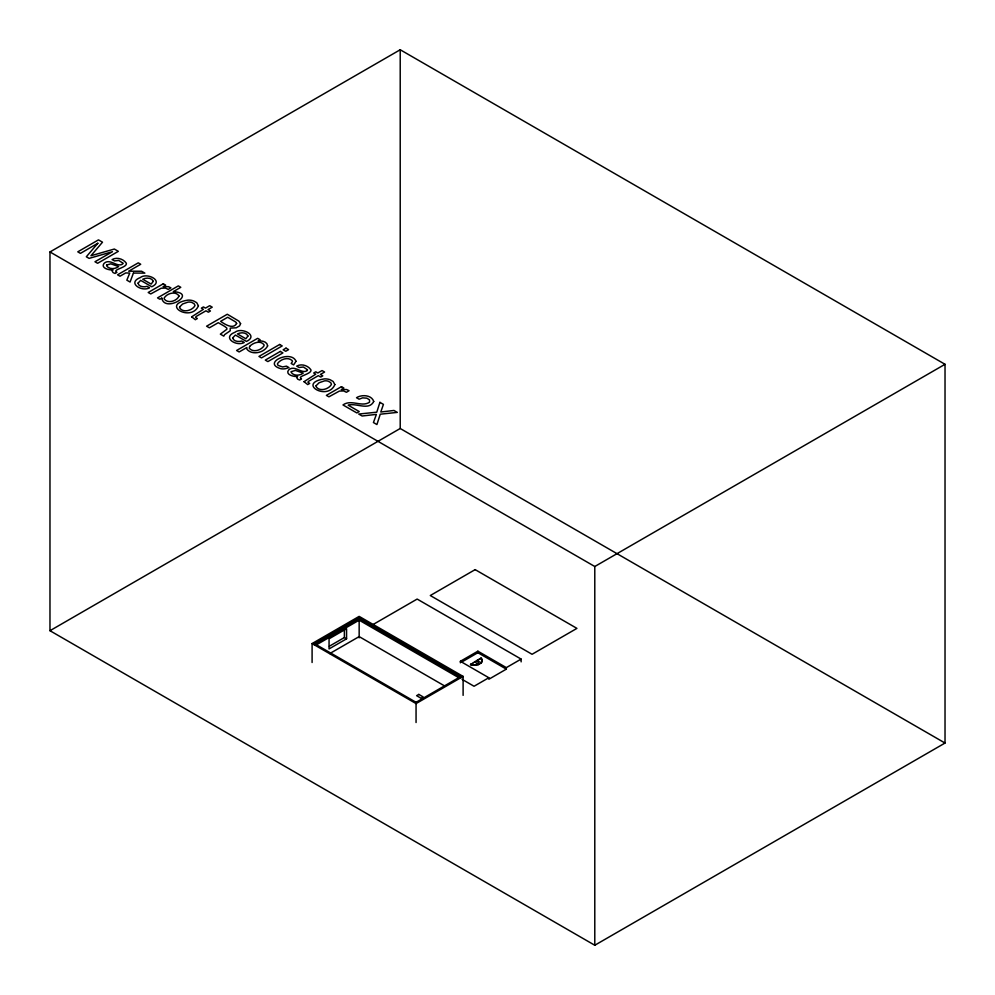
<?xml version="1.0" encoding="UTF-8"?>
<svg xmlns="http://www.w3.org/2000/svg" width="995" height="995" viewBox="0 0 995 995"><rect width="100%" height="100%" fill="white"/><g stroke="black" fill="none" stroke-linecap="round" stroke-linejoin="round"><path stroke-width="1.49" d="M480.883 663.242L481.132 662.546A7.736 4.465 0 0 0 481.132 658.081L476.978 660.979M49.974 251.959L400.214 49.75L945.026 364.294L945.026 743.041L594.786 945.25L49.974 630.706L49.974 251.959L594.786 566.503L945.026 364.294M49.974 630.706L400.214 428.497L945.026 743.041M312.094 662.508L312.094 643.554L359.158 616.378L463.11 676.401L463.11 695.356M459.59 676.899L359.158 618.902L314.283 644.81L314.283 643.554L359.158 617.646L460.921 676.401L460.921 677.67M316.472 644.81L359.158 620.171L458.732 677.67M329.37 646.215L344.382 637.546L346.571 638.815L346.571 628.703L329.059 638.815L329.059 648.914L346.571 638.815M372.789 624.686L417.154 599.065L521.119 659.088L521.119 661.874M329.805 653.541L359.158 636.601L445.275 686.326M460.374 662.819L460.374 661.302L477.886 651.19L506.343 667.62L521.119 659.088M461.63 662.098L477.886 652.708L506.343 669.137L506.343 667.62M482.165 660.817A7.736 4.465 0 0 1 481.132 663.056L478.296 664.685A7.736 4.465 0 0 1 470.56 664.685L474.69 661.799L478.595 664.561M470.56 664.685L472.625 663.491M481.132 658.081L474.69 661.799M314.283 643.554L416.059 702.308L460.921 676.401M463.11 676.401L416.059 703.577L312.094 643.554M506.343 669.137L488.831 679.249L488.831 677.732L474.055 686.264L462.066 679.336M478.595 664.051L478.296 664.187A7.736 4.465 0 0 1 470.56 664.187M476.978 660.481L480.883 662.732M460.374 661.302L488.831 677.732M594.786 566.503L594.786 945.25M478.147 661.153L478.147 662.919M477.886 651.19L477.886 652.708M416.059 702.308L416.059 722.532M400.214 49.75L400.214 428.497M359.158 617.646L359.158 618.902M359.158 620.171L359.158 637.857M344.382 628.877L344.382 637.546M481.132 658.59A7.736 4.465 0 0 1 481.903 659.66M295.988 361.309L293.637 364.891L291.174 363.461L292.468 361.533L292.107 360.526C287.866 356.658 280.64 359.245 277.642 363.424A4.403 2.537 0 0 0 278.239 365.451L282.568 366.956L286.498 366.16L288.96 367.59L285.615 368.66A7.326 4.229 0 0 1 280.938 368.735C261.275 363.038 291.448 349.32 295.988 361.309M191.674 316.82L195.343 319.706L197.346 318.549L195.58 317.405L196.102 316.485L205.965 310.801L208.378 312.194L210.442 310.987L208.03 309.594L212.246 307.169L209.684 305.689L205.467 308.114L203.428 306.933L201.351 308.139L203.39 309.321L191.674 316.82M304.022 381.682L307.704 384.58L309.706 383.423L307.94 382.279L308.462 381.359L318.325 375.662L320.726 377.055L322.803 375.861L320.39 374.468L324.606 372.03L322.044 370.55L317.828 372.988L315.776 371.807L313.711 373.001L315.751 374.182L304.022 381.682M138.069 283.115C138.529 286.908 144.076 287.319 147.036 286.349L149.524 287.791C141.837 292.219 126.676 282.779 140.332 277.568C146.899 272.17 164.424 280.926 151.737 286.759L140.681 280.366L138.069 283.115M232.78 337.803C233.228 341.583 238.775 341.994 241.735 341.024L244.235 342.467C236.536 346.894 221.375 337.454 235.031 332.243C241.598 326.845 259.123 335.601 246.449 341.434L235.38 335.041L232.78 337.803M122.808 263.128L122.733 263.961C117.161 268.003 109.923 257.705 103.977 263.451C100.383 268.202 109.649 270.416 113.044 269.881L112.087 270.951L113.069 272.58L115.072 273.451L116.937 272.356C111.477 269.807 126.042 267.842 126.402 263.886L126.265 263.14C123.293 258.874 116.788 256.847 112.124 259.546L114.487 260.914L118.778 260.429L122.808 263.128M307.405 369.692L307.331 370.538C301.759 374.58 294.52 364.269 288.575 370.028C284.968 374.779 294.246 376.993 297.642 376.458L296.684 377.515L297.667 379.157L299.669 380.015L301.535 378.933C296.075 376.384 310.639 374.418 311 370.463L310.863 369.717C307.89 365.451 301.385 363.424 296.721 366.123L299.085 367.491L303.375 367.006L307.405 369.692M179.672 306.92L179.585 307.679C182.781 313.375 192.607 310.515 195.032 305.502L194.224 303.836L191.948 302.492A4.888 2.823 0 0 0 187.98 302.132L182.645 303.985L179.672 306.92M316.124 385.699L316.024 386.446C319.221 392.154 329.046 389.294 331.472 384.269L330.676 382.602L328.387 381.272A4.888 2.823 0 0 0 324.42 380.898L319.084 382.764L316.124 385.699M240.579 323.636L239.584 325.887L236.238 327.803L230.255 328.114L230.206 330.8L224.621 334.606L223.788 336.136L220.343 334.146L226.86 329.27L226.798 328.051L224.659 326.385L218.278 322.691L209.385 327.815L206.587 326.198L227.295 314.246L238.875 321.124L240.579 323.636M179 296.012C177.048 301.062 167.844 304.01 164.225 298.985L164.175 298.065C166.7 293.351 175.953 290.639 179 296.012M161.812 298.127C164.585 313.45 198.216 293.202 173.279 291.647L180.792 287.306L178.329 285.888L157.533 297.891L159.884 299.234L161.812 298.127M198.415 305.788C191.438 322.716 159.946 304.433 187.98 300.129A8.818 5.087 0 0 1 193.739 301.012L196.711 302.691L198.415 305.788M334.855 384.567C327.89 401.495 296.386 383.199 324.42 378.896A8.818 5.087 0 0 1 330.178 379.779L333.151 381.471L334.855 384.567M106.739 265.056L106.589 265.827C109.176 269.558 115.283 269.272 118.604 266.536L110.806 263.824L106.739 265.056M291.336 371.632L291.187 372.404C293.774 376.135 299.881 375.849 303.201 373.113L295.403 370.401L291.336 371.632M153.267 281.336L151.153 284.085L142.758 279.247C145.942 277.605 151.762 277.344 153.267 281.336M247.966 336.012L245.852 338.76L237.469 333.922C240.641 332.28 246.461 332.019 247.966 336.012M236.636 323.474C233.216 329.867 224.484 324.071 220.616 321.335L227.693 317.256L235.728 322.019L236.636 323.474M373.734 401.47C368.934 411.109 356.11 402.589 348.213 405.201L359.245 411.569L356.844 412.95L342.976 404.953C351.185 398.92 361.658 407.54 369.555 402.179L369.518 399.866L366.869 398.174L362.615 397.851L359.083 399.206L356.508 397.714C361.67 394.343 371.682 394.866 373.734 401.47M267.63 345.862C264.384 352.79 252.046 355.588 246.909 349.208L246.859 347.491L239.148 351.956L236.599 350.489L257.655 338.325L260.13 339.755L258.128 340.912C261.648 340.588 267.332 341.496 267.63 345.862M379.916 402.353L376.769 412.191L358.735 414.044L362.118 415.997L376.371 414.393L373.436 422.539L376.918 424.542L380.252 414.206L397.303 412.39L393.958 410.462L380.786 412.005L383.423 404.38L379.916 402.353M133.429 273.053L130.084 282.033L126.838 280.167L129.748 273.04L125.668 272.941L119.997 276.212L117.559 274.807L138.28 262.842L140.718 264.26L128.691 271.2L141.613 271.249L144.86 273.127L133.429 273.053M249.633 346.384L249.272 348.2C252.979 352.976 261.337 350.252 264.048 345.713L264.023 344.792C260.528 340.004 253.028 342.778 249.633 346.384M97.846 243.253L86.329 256.772L89.102 258.377L112.485 251.698L94.96 261.76L97.622 263.289L118.343 251.337L114.363 249.036L90.943 255.74L102.497 242.195L98.48 239.87L77.772 251.834L80.446 253.377L97.846 243.253M163.292 283.774L148.193 292.493L150.73 293.948L161.19 288.214L165.468 288.077L168.23 289.396L170.904 287.853L168.466 286.684L163.093 286.672L165.705 285.155L163.292 283.774M279.67 344.481L258.949 356.434L261.498 357.901L282.207 345.937L279.67 344.481M280.329 351.422L265.304 360.103L267.879 361.595L282.916 352.914L280.329 351.422M286.013 348.138L283.14 349.805L285.714 351.285L288.6 349.631L286.013 348.138M341.472 386.645L326.372 395.363L328.91 396.818L339.37 391.085L343.648 390.948L346.409 392.279L349.083 390.724L346.646 389.555L341.273 389.542L343.884 388.038L341.472 386.645M475.15 569.625L430.288 595.532L532.064 654.287L576.926 628.38L475.15 569.625M418.796 694.41L416.606 695.679L420.984 698.204L423.173 696.935L418.796 694.41"/></g></svg>
